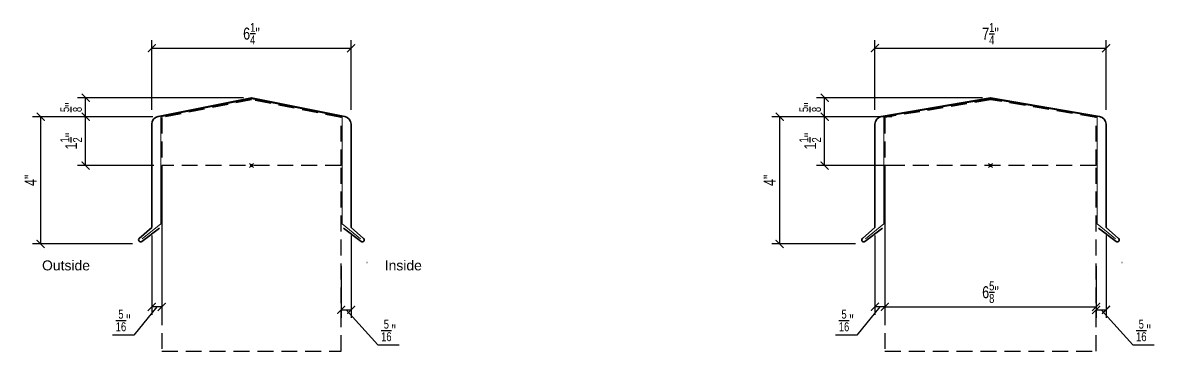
# Model space of a CAD drawing. Header units: inches. Extents: x 1550 to 1938, y 1113 to 1725.
# Drawn here: x 1650.75 to 1686.54, y 1655.64 to 1665.93 of the extents above; entities that cross this region are included whole.
import ezdxf
from ezdxf.enums import TextEntityAlignment as Align

# ---------------------------------------------------------------- set-up
doc = ezdxf.new("R2010")
doc.units = ezdxf.units.IN
doc.header["$LTSCALE"] = 4
doc.header["$MEASUREMENT"] = 0
doc.header["$PDMODE"] = 99
doc.header["$PDSIZE"] = 0.0625
doc.linetypes.add('HIDDEN2', pattern=[0.1875, 0.125, -0.0625])
doc.layers.get('Defpoints').update_dxf_attribs({"color": 121})
for name, color, linetype, lineweight in [('A-Anno-Dims', 211, 'Continuous', 25), ('G-Anno-Ttlb', 213, 'Continuous', 50), ('SubStrate', 81, 'HIDDEN2', 25), ('Thin', 150, 'Continuous', 18), ('Wide', 212, 'Continuous', 35)]:
    doc.layers.add(name, color=color, linetype=linetype, lineweight=lineweight)
doc.layers.add('G-Anno-Nplt', color=140, linetype='Continuous', lineweight=18, plot=False)
doc.styles.add('Arch-Dim', font='arial.ttf', dxfattribs={"width": 0.75})
doc.styles.add('RomanS', font='romans.shx')
doc.dimstyles.new('Aec-Arch-I-3', dxfattribs={"dimscale": 4, "dimtxt": 0.09375, "dimasz": 0.0625, "dimexe": 0.0625, "dimexo": 0.0625, "dimgap": 0.03125, "dimtad": 1, "dimdec": 4, "dimzin": 3, "dimdsep": 46, "dimlunit": 4, "dimtxsty": 'Arch-Dim', "dimblk": 'ARCHTICK', "dimcen": 0.09375, "dimclrd": 8, "dimclre": 8, "dimazin": 2, "dimtfac": 0.75, "dimtdec": 4, "dimtix": 1, "dimtmove": 1, "dimatfit": 2, "dimldrblk": 'OPEN90', "dimfxl": 1, "dimtolj": 1, "dimtzin": 0, "dimarcsym": 0})

# ---------------------------------------------------------------- blocks, each defined once
blk = doc.blocks.new('_ArchTick')
at = {"color": 0, "linetype": 'ByBlock', "const_width": 0.15}
blk.add_lwpolyline([(-0.5, -0.5), (0.5, 0.5)], dxfattribs=at)
blk = doc.blocks.new('*D107')
at = {"layer": 'A-Anno-Dims', "color": 8, "lineweight": -2, "transparency": 16777216}
for p, q in [((1654.792, 1663.207), (1654.792, 1665.386)), ((1661.042, 1663.207), (1661.042, 1665.386)), ((1654.792, 1665.136), (1661.042, 1665.136))]:
    blk.add_line(p, q, dxfattribs=at)
at = {"layer": 'Defpoints', "color": 0, "transparency": 16777216}
for p in [(1661.042, 1665.136), (1654.792, 1662.957), (1661.042, 1662.957)]:
    blk.add_point(p, dxfattribs=at)
at = {"layer": 'A-Anno-Dims', "color": 8, "lineweight": -2, "transparency": 16777216, "xscale": 0.25, "yscale": 0.25, "zscale": 0.25, "rotation": 180}
blk.add_blockref('_ArchTick', (1654.792, 1665.136), dxfattribs=at)
at = {"layer": 'A-Anno-Dims', "color": 8, "lineweight": -2, "transparency": 16777216, "xscale": 0.25, "yscale": 0.25, "zscale": 0.25}
blk.add_blockref('_ArchTick', (1661.042, 1665.136), dxfattribs=at)
at = {"layer": 'A-Anno-Dims', "color": 0, "transparency": 16777216, "insert": (1657.917, 1665.593), "char_height": 0.375, "attachment_point": 5, "style": 'Arch-Dim'}
blk.add_mtext('\\A1;6{\\H0.750000x;\\S1/4;}"', dxfattribs=at)
blk = doc.blocks.new('_Open90')
at = {"color": 0, "linetype": 'ByBlock', "lineweight": -2}
for p, q in [((0, 0), (-1, 0)), ((-0.5, 0.5), (0, 0)), ((0, 0), (-0.5, -0.5))]:
    blk.add_line(p, q, dxfattribs=at)
blk = doc.blocks.new('*D104')
at = {"layer": 'A-Anno-Dims', "color": 8, "lineweight": -2, "transparency": 16777216}
for p, q in [((1654.82, 1662.986), (1652.465, 1662.986)), ((1652.715, 1661.457), (1652.715, 1662.986)), ((1654.854, 1661.457), (1652.465, 1661.457))]:
    blk.add_line(p, q, dxfattribs=at)
at = {"layer": 'Defpoints', "color": 0, "transparency": 16777216}
for p in [(1652.715, 1662.986), (1655.07, 1662.986), (1655.104, 1661.457)]:
    blk.add_point(p, dxfattribs=at)
at = {"layer": 'A-Anno-Dims', "color": 8, "lineweight": -2, "transparency": 16777216, "xscale": 0.25, "yscale": 0.25, "zscale": 0.25}
for p, rotation in [((1652.715, 1662.986), 90), ((1652.715, 1661.457), 270)]:
    blk.add_blockref('_ArchTick', p, dxfattribs=dict(at, rotation=rotation))
at = {"layer": 'A-Anno-Dims', "color": 0, "transparency": 16777216, "insert": (1652.261, 1662.222), "char_height": 0.375, "attachment_point": 5, "rotation": 90, "style": 'Arch-Dim'}
blk.add_mtext('\\A1;1{\\H0.750000x;\\S1/2;}"', dxfattribs=at)
blk = doc.blocks.new('*D105')
at = {"layer": 'A-Anno-Dims', "color": 8, "lineweight": -2, "transparency": 16777216}
for p, q in [((1654.82, 1662.986), (1651.054, 1662.986)), ((1651.304, 1662.986), (1651.304, 1659.001)), ((1654.186, 1659.001), (1651.054, 1659.001))]:
    blk.add_line(p, q, dxfattribs=at)
at = {"layer": 'Defpoints', "color": 0, "transparency": 16777216}
for p in [(1655.07, 1662.986), (1651.304, 1659.001), (1654.436, 1659.001)]:
    blk.add_point(p, dxfattribs=at)
at = {"layer": 'A-Anno-Dims', "color": 8, "lineweight": -2, "transparency": 16777216, "xscale": 0.25, "yscale": 0.25, "zscale": 0.25}
for p, rotation in [((1651.304, 1662.986), 90), ((1651.304, 1659.001), 270)]:
    blk.add_blockref('_ArchTick', p, dxfattribs=dict(at, rotation=rotation))
at = {"layer": 'A-Anno-Dims', "color": 0, "transparency": 16777216, "insert": (1650.992, 1660.994), "char_height": 0.375, "attachment_point": 5, "rotation": 90, "style": 'Arch-Dim'}
blk.add_mtext('\\A1;4"', dxfattribs=at)
blk = doc.blocks.new('*D106')
at = {"layer": 'A-Anno-Dims', "color": 8, "lineweight": -2, "transparency": 16777216}
for p, q in [((1655.104, 1661.139), (1655.104, 1656.777)), ((1654.792, 1659.269), (1654.792, 1656.777)), ((1654.948, 1657.027), (1654.227, 1656.144)), ((1655.104, 1657.027), (1654.792, 1657.027)), ((1654.227, 1656.144), (1653.56, 1656.144))]:
    blk.add_line(p, q, dxfattribs=at)
at = {"layer": 'Defpoints', "color": 0, "transparency": 16777216}
for p in [(1655.104, 1661.389), (1654.792, 1659.519), (1654.792, 1657.027)]:
    blk.add_point(p, dxfattribs=at)
at = {"layer": 'A-Anno-Dims', "color": 8, "lineweight": -2, "transparency": 16777216, "xscale": 0.25, "yscale": 0.25, "zscale": 0.25, "rotation": 180}
blk.add_blockref('_ArchTick', (1654.792, 1657.027), dxfattribs=at)
at = {"layer": 'A-Anno-Dims', "color": 8, "lineweight": -2, "transparency": 16777216, "xscale": 0.25, "yscale": 0.25, "zscale": 0.25}
blk.add_blockref('_ArchTick', (1655.104, 1657.027), dxfattribs=at)
at = {"layer": 'A-Anno-Dims', "color": 0, "transparency": 16777216, "insert": (1653.893, 1656.601), "char_height": 0.375, "attachment_point": 5, "style": 'Arch-Dim'}
blk.add_mtext('\\A1;{\\H0.750000x;\\S5/16;}"', dxfattribs=at)
blk = doc.blocks.new('*D108')
at = {"layer": 'A-Anno-Dims', "color": 8, "lineweight": -2, "transparency": 16777216}
for p, q in [((1661.042, 1659.269), (1661.042, 1656.686)), ((1660.729, 1658.298), (1660.729, 1656.686)), ((1660.729, 1656.936), (1661.042, 1656.936)), ((1660.885, 1656.936), (1661.883, 1655.832)), ((1661.883, 1655.832), (1662.551, 1655.832))]:
    blk.add_line(p, q, dxfattribs=at)
at = {"layer": 'Defpoints', "color": 0, "transparency": 16777216}
for p in [(1661.042, 1659.519), (1660.729, 1658.548), (1661.042, 1656.936)]:
    blk.add_point(p, dxfattribs=at)
at = {"layer": 'A-Anno-Dims', "color": 8, "lineweight": -2, "transparency": 16777216, "xscale": 0.25, "yscale": 0.25, "zscale": 0.25, "rotation": 180}
blk.add_blockref('_ArchTick', (1660.729, 1656.936), dxfattribs=at)
at = {"layer": 'A-Anno-Dims', "color": 8, "lineweight": -2, "transparency": 16777216, "xscale": 0.25, "yscale": 0.25, "zscale": 0.25}
blk.add_blockref('_ArchTick', (1661.042, 1656.936), dxfattribs=at)
at = {"layer": 'A-Anno-Dims', "color": 0, "transparency": 16777216, "insert": (1662.217, 1656.289), "char_height": 0.375, "attachment_point": 5, "style": 'Arch-Dim'}
blk.add_mtext('\\A1;{\\H0.750000x;\\S5/16;}"', dxfattribs=at)
blk = doc.blocks.new('*D111')
at = {"layer": 'A-Anno-Dims', "color": 8, "lineweight": -2, "transparency": 16777216}
for p, q in [((1657.667, 1663.582), (1652.465, 1663.582)), ((1652.715, 1662.986), (1652.715, 1663.582)), ((1654.82, 1662.986), (1652.465, 1662.986))]:
    blk.add_line(p, q, dxfattribs=at)
at = {"layer": 'Defpoints', "color": 0, "transparency": 16777216}
for p in [(1652.715, 1663.582), (1657.917, 1663.582), (1655.07, 1662.986)]:
    blk.add_point(p, dxfattribs=at)
at = {"layer": 'A-Anno-Dims', "color": 8, "lineweight": -2, "transparency": 16777216, "xscale": 0.25, "yscale": 0.25, "zscale": 0.25}
for p, rotation in [((1652.715, 1663.582), 90), ((1652.715, 1662.986), 270)]:
    blk.add_blockref('_ArchTick', p, dxfattribs=dict(at, rotation=rotation))
at = {"layer": 'A-Anno-Dims', "color": 0, "transparency": 16777216, "insert": (1652.258, 1663.284), "char_height": 0.375, "attachment_point": 5, "rotation": 90, "style": 'Arch-Dim'}
blk.add_mtext('\\A1;{\\H0.750000x;\\S5/8;}"', dxfattribs=at)
blk = doc.blocks.new('*D112')
at = {"layer": 'A-Anno-Dims', "color": 8, "lineweight": -2, "transparency": 16777216}
for p, q in [((1677.471, 1663.207), (1677.471, 1665.386)), ((1684.721, 1663.207), (1684.721, 1665.386)), ((1677.471, 1665.136), (1684.721, 1665.136))]:
    blk.add_line(p, q, dxfattribs=at)
at = {"layer": 'Defpoints', "color": 0, "transparency": 16777216}
for p in [(1684.721, 1665.136), (1677.471, 1662.957), (1684.721, 1662.957)]:
    blk.add_point(p, dxfattribs=at)
at = {"layer": 'A-Anno-Dims', "color": 8, "lineweight": -2, "transparency": 16777216, "xscale": 0.25, "yscale": 0.25, "zscale": 0.25, "rotation": 180}
blk.add_blockref('_ArchTick', (1677.471, 1665.136), dxfattribs=at)
at = {"layer": 'A-Anno-Dims', "color": 8, "lineweight": -2, "transparency": 16777216, "xscale": 0.25, "yscale": 0.25, "zscale": 0.25}
blk.add_blockref('_ArchTick', (1684.721, 1665.136), dxfattribs=at)
at = {"layer": 'A-Anno-Dims', "color": 0, "transparency": 16777216, "insert": (1681.096, 1665.59), "char_height": 0.375, "attachment_point": 5, "style": 'Arch-Dim'}
blk.add_mtext('\\A1;7{\\H0.750000x;\\S1/4;}"', dxfattribs=at)
blk = doc.blocks.new('*D113')
at = {"layer": 'A-Anno-Dims', "color": 8, "lineweight": -2, "transparency": 16777216}
for p, q in [((1677.999, 1662.986), (1675.644, 1662.986)), ((1675.894, 1661.457), (1675.894, 1662.986)), ((1678.033, 1661.457), (1675.644, 1661.457))]:
    blk.add_line(p, q, dxfattribs=at)
at = {"layer": 'Defpoints', "color": 0, "transparency": 16777216}
for p in [(1675.894, 1662.986), (1678.249, 1662.986), (1678.283, 1661.457)]:
    blk.add_point(p, dxfattribs=at)
at = {"layer": 'A-Anno-Dims', "color": 8, "lineweight": -2, "transparency": 16777216, "xscale": 0.25, "yscale": 0.25, "zscale": 0.25}
for p, rotation in [((1675.894, 1662.986), 90), ((1675.894, 1661.457), 270)]:
    blk.add_blockref('_ArchTick', p, dxfattribs=dict(at, rotation=rotation))
at = {"layer": 'A-Anno-Dims', "color": 0, "transparency": 16777216, "insert": (1675.44, 1662.222), "char_height": 0.375, "attachment_point": 5, "rotation": 90, "style": 'Arch-Dim'}
blk.add_mtext('\\A1;1{\\H0.750000x;\\S1/2;}"', dxfattribs=at)
blk = doc.blocks.new('*D114')
at = {"layer": 'A-Anno-Dims', "color": 8, "lineweight": -2, "transparency": 16777216}
for p, q in [((1677.499, 1662.986), (1674.233, 1662.986)), ((1674.483, 1662.986), (1674.483, 1659.001)), ((1676.865, 1659.001), (1674.233, 1659.001))]:
    blk.add_line(p, q, dxfattribs=at)
at = {"layer": 'Defpoints', "color": 0, "transparency": 16777216}
for p in [(1677.749, 1662.986), (1674.483, 1659.001), (1677.115, 1659.001)]:
    blk.add_point(p, dxfattribs=at)
at = {"layer": 'A-Anno-Dims', "color": 8, "lineweight": -2, "transparency": 16777216, "xscale": 0.25, "yscale": 0.25, "zscale": 0.25}
for p, rotation in [((1674.483, 1662.986), 90), ((1674.483, 1659.001), 270)]:
    blk.add_blockref('_ArchTick', p, dxfattribs=dict(at, rotation=rotation))
at = {"layer": 'A-Anno-Dims', "color": 0, "transparency": 16777216, "insert": (1674.171, 1660.994), "char_height": 0.375, "attachment_point": 5, "rotation": 90, "style": 'Arch-Dim'}
blk.add_mtext('\\A1;4"', dxfattribs=at)
blk = doc.blocks.new('*D115')
at = {"layer": 'A-Anno-Dims', "color": 8, "lineweight": -2, "transparency": 16777216}
for p, q in [((1677.783, 1661.139), (1677.783, 1656.777)), ((1677.471, 1659.269), (1677.471, 1656.777)), ((1677.627, 1657.027), (1676.906, 1656.144)), ((1677.783, 1657.027), (1677.471, 1657.027)), ((1676.906, 1656.144), (1676.239, 1656.144))]:
    blk.add_line(p, q, dxfattribs=at)
at = {"layer": 'Defpoints', "color": 0, "transparency": 16777216}
for p in [(1677.783, 1661.389), (1677.471, 1659.519), (1677.471, 1657.027)]:
    blk.add_point(p, dxfattribs=at)
at = {"layer": 'A-Anno-Dims', "color": 8, "lineweight": -2, "transparency": 16777216, "xscale": 0.25, "yscale": 0.25, "zscale": 0.25, "rotation": 180}
blk.add_blockref('_ArchTick', (1677.471, 1657.027), dxfattribs=at)
at = {"layer": 'A-Anno-Dims', "color": 8, "lineweight": -2, "transparency": 16777216, "xscale": 0.25, "yscale": 0.25, "zscale": 0.25}
blk.add_blockref('_ArchTick', (1677.783, 1657.027), dxfattribs=at)
at = {"layer": 'A-Anno-Dims', "color": 0, "transparency": 16777216, "insert": (1676.573, 1656.601), "char_height": 0.375, "attachment_point": 5, "style": 'Arch-Dim'}
blk.add_mtext('\\A1;{\\H0.750000x;\\S5/16;}"', dxfattribs=at)
blk = doc.blocks.new('*D116')
at = {"layer": 'A-Anno-Dims', "color": 8, "lineweight": -2, "transparency": 16777216}
for p, q in [((1684.721, 1659.269), (1684.721, 1656.686)), ((1684.408, 1658.298), (1684.408, 1656.686)), ((1684.408, 1656.936), (1684.721, 1656.936)), ((1684.565, 1656.936), (1685.563, 1655.832)), ((1685.563, 1655.832), (1686.23, 1655.832))]:
    blk.add_line(p, q, dxfattribs=at)
at = {"layer": 'Defpoints', "color": 0, "transparency": 16777216}
for p in [(1684.721, 1659.519), (1684.408, 1658.548), (1684.721, 1656.936)]:
    blk.add_point(p, dxfattribs=at)
at = {"layer": 'A-Anno-Dims', "color": 8, "lineweight": -2, "transparency": 16777216, "xscale": 0.25, "yscale": 0.25, "zscale": 0.25, "rotation": 180}
blk.add_blockref('_ArchTick', (1684.408, 1656.936), dxfattribs=at)
at = {"layer": 'A-Anno-Dims', "color": 8, "lineweight": -2, "transparency": 16777216, "xscale": 0.25, "yscale": 0.25, "zscale": 0.25}
blk.add_blockref('_ArchTick', (1684.721, 1656.936), dxfattribs=at)
at = {"layer": 'A-Anno-Dims', "color": 0, "transparency": 16777216, "insert": (1685.896, 1656.289), "char_height": 0.375, "attachment_point": 5, "style": 'Arch-Dim'}
blk.add_mtext('\\A1;{\\H0.750000x;\\S5/16;}"', dxfattribs=at)
blk = doc.blocks.new('*D117')
at = {"layer": 'A-Anno-Dims', "color": 8, "lineweight": -2, "transparency": 16777216}
for p, q in [((1680.846, 1663.582), (1675.644, 1663.582)), ((1675.894, 1662.986), (1675.894, 1663.582)), ((1677.499, 1662.986), (1675.644, 1662.986))]:
    blk.add_line(p, q, dxfattribs=at)
at = {"layer": 'Defpoints', "color": 0, "transparency": 16777216}
for p in [(1675.894, 1663.582), (1681.096, 1663.582), (1677.749, 1662.986)]:
    blk.add_point(p, dxfattribs=at)
at = {"layer": 'A-Anno-Dims', "color": 8, "lineweight": -2, "transparency": 16777216, "xscale": 0.25, "yscale": 0.25, "zscale": 0.25}
for p, rotation in [((1675.894, 1663.582), 90), ((1675.894, 1662.986), 270)]:
    blk.add_blockref('_ArchTick', p, dxfattribs=dict(at, rotation=rotation))
at = {"layer": 'A-Anno-Dims', "color": 0, "transparency": 16777216, "insert": (1675.438, 1663.284), "char_height": 0.375, "attachment_point": 5, "rotation": 90, "style": 'Arch-Dim'}
blk.add_mtext('\\A1;{\\H0.750000x;\\S5/8;}"', dxfattribs=at)
blk = doc.blocks.new('*D119')
at = {"layer": 'A-Anno-Dims', "color": 8, "lineweight": -2, "transparency": 16777216}
for p, q in [((1677.783, 1658.298), (1677.783, 1656.777)), ((1684.408, 1658.139), (1684.408, 1656.777)), ((1677.783, 1657.027), (1684.408, 1657.027))]:
    blk.add_line(p, q, dxfattribs=at)
at = {"layer": 'Defpoints', "color": 0, "transparency": 16777216}
for p in [(1677.783, 1658.548), (1684.408, 1658.389), (1684.408, 1657.027)]:
    blk.add_point(p, dxfattribs=at)
at = {"layer": 'A-Anno-Dims', "color": 8, "lineweight": -2, "transparency": 16777216, "xscale": 0.25, "yscale": 0.25, "zscale": 0.25, "rotation": 180}
blk.add_blockref('_ArchTick', (1677.783, 1657.027), dxfattribs=at)
at = {"layer": 'A-Anno-Dims', "color": 8, "lineweight": -2, "transparency": 16777216, "xscale": 0.25, "yscale": 0.25, "zscale": 0.25}
blk.add_blockref('_ArchTick', (1684.408, 1657.027), dxfattribs=at)
at = {"layer": 'A-Anno-Dims', "color": 0, "transparency": 16777216, "insert": (1681.096, 1657.487), "char_height": 0.375, "attachment_point": 5, "style": 'Arch-Dim'}
blk.add_mtext('\\A1;6{\\H0.750000x;\\S5/8;}"', dxfattribs=at)
blk = doc.blocks.new('Anno_Title_T2')
at = {"color": 0, "linetype": 'ByBlock', "lineweight": -2, "style": 'RomanS'}
blk.add_attdef('TITLE', (0, 0.5), '', height=1.25, dxfattribs=at)
blk.add_attdef('SCALE', text='', height=0.75, dxfattribs=at).set_placement((0, -0.5), align=Align.TOP_LEFT)
blk = doc.blocks.new('AecDtl_PeakedCoping6UK')
at = {"layer": 'Thin'}
blk.add_lwpolyline([(3.425, -2.297), (2.844, -1.828), (2.847, 1.529), (0, 2.094), (-2.847, 1.529), (-2.844, -1.828), (-3.425, -2.297)], dxfattribs=at)
at = {"layer": 'Wide'}
blk.add_lwpolyline([(2.888, -1.964), (3.437, -2.381, 0.393565), (3.521, -2.372), (3.523, -2.37, 0.414214), (3.517, -2.282), (3.125, -1.938), (3.125, 1.295, 0.357511), (2.924, 1.54), (0, 2.125), (-2.924, 1.54, 0.357511), (-3.125, 1.295), (-3.125, -1.938), (-3.517, -2.282, 0.414214), (-3.523, -2.37), (-3.521, -2.372, 0.393565), (-3.437, -2.381), (-2.888, -1.964)], format="xyb", dxfattribs=at)
blk = doc.blocks.new('AecDtl_PeakedCoping7UK')
at = {"layer": 'Thin'}
blk.add_lwpolyline([(3.925, -2.297), (3.344, -1.828), (3.347, 1.529), (0, 2.094), (-3.347, 1.529), (-3.344, -1.828), (-3.925, -2.297)], dxfattribs=at)
at = {"layer": 'Wide'}
blk.add_lwpolyline([(3.388, -1.964), (3.937, -2.381, 0.393565), (4.021, -2.372), (4.023, -2.37, 0.414214), (4.017, -2.282), (3.625, -1.938), (3.625, 1.295, 0.357511), (3.424, 1.54), (0, 2.125), (-3.424, 1.54, 0.357511), (-3.625, 1.295), (-3.625, -1.938), (-4.017, -2.282, 0.414214), (-4.023, -2.37), (-4.021, -2.372, 0.393565), (-3.937, -2.381), (-3.388, -1.964)], format="xyb", dxfattribs=at)

msp = doc.modelspace()

# ---------------------------------------------------------------- linework, layer by layer
at = {"layer": 'G-Anno-Nplt'}
for p in [(1657.91655, 1661.45685), (1681.09588, 1661.45685)]:
    msp.add_point(p, dxfattribs=at)
at = {"layer": 'SubStrate'}
for points in [[(1660.72905, 1661.45685), (1660.72905, 1662.96183), (1657.91655, 1663.51935), (1655.10405, 1662.96183), (1655.10405, 1661.45685)], [(1684.40838, 1661.45685), (1684.40838, 1662.96183), (1681.09588, 1663.51935), (1677.78338, 1662.96183), (1677.78338, 1661.45685)]]:
    msp.add_lwpolyline(points, dxfattribs=at)
for points in [[(1655.10405, 1655.63891), (1660.72905, 1655.63891), (1660.72905, 1661.45685), (1655.10405, 1661.45685)], [(1677.78338, 1655.63891), (1684.40838, 1655.63891), (1684.40838, 1661.45685), (1677.78338, 1661.45685)]]:
    msp.add_lwpolyline(points, close=True, dxfattribs=at)
at = {"layer": 'Wide'}
for points in [[(1661.54294, 1658.42199), (1661.53993, 1658.41803)], [(1685.22227, 1658.42199), (1685.21926, 1658.41803)]]:
    msp.add_lwpolyline(points, dxfattribs=at)

# ---------------------------------------------------------------- block references
for name, p in [('AecDtl_PeakedCoping6UK', (1657.91655, 1661.45685)), ('AecDtl_PeakedCoping7UK', (1681.09588, 1661.45685))]:
    msp.add_blockref(name, p)
at = {"layer": 'G-Anno-Ttlb'}
ref = msp.add_blockref('Anno_Title_T2', (1651.348, 1658.04568), dxfattribs=dict(at, xscale=0.25, yscale=0.25, zscale=0.25))
ref.add_attrib('TITLE', 'Outside', (1651.348, 1658.17068), dxfattribs={"layer": '0', "color": 0, "linetype": 'ByBlock', "lineweight": -2, "height": 0.3125, "style": 'Arch-Dim'})
ref = msp.add_blockref('Anno_Title_T2', (1662.0966, 1658.04568), dxfattribs=dict(at, xscale=0.25, yscale=0.25, zscale=0.25))
ref.add_attrib('TITLE', 'Inside', (1662.0966, 1658.17068), dxfattribs={"layer": '0', "color": 0, "linetype": 'ByBlock', "lineweight": -2, "height": 0.3125, "style": 'Arch-Dim'})

# ---------------------------------------------------------------- dimensions: what is measured, and where the dimension line sits
at = {"layer": 'A-Anno-Dims'}
for base, p1, p2, picture, middle in [((1661.04155, 1665.13598), (1654.79155, 1662.95685), (1661.04155, 1662.95685), '*D107', (1657.91655, 1665.59288)), ((1684.72088, 1665.13598), (1677.47088, 1662.95685), (1684.72088, 1662.95685), '*D112', (1681.09588, 1665.58968)), ((1684.40838, 1657.02693), (1677.78338, 1658.54788), (1684.40838, 1658.38891), '*D119', (1681.09588, 1657.4867))]:
    dim = msp.add_linear_dim(base=base, p1=p1, p2=p2, dimstyle='Aec-Arch-I-3', dxfattribs=at)
    dim.commit()
    dim.dimension.update_dxf_attribs({"geometry": picture, "text_midpoint": middle})
for base, p1, p2, picture, middle in [((1652.71483, 1663.58185), (1655.06973, 1662.98628), (1657.91655, 1663.58185), '*D111', (1652.25825, 1663.28407)), ((1675.89416, 1663.58185), (1677.74906, 1662.98628), (1681.09588, 1663.58185), '*D117', (1675.43759, 1663.28407)), ((1651.304, 1659.00122), (1655.06973, 1662.98628), (1654.43577, 1659.00122), '*D105', (1650.9915, 1660.99375)), ((1652.71483, 1662.98628), (1655.10405, 1661.45685), (1655.06973, 1662.98628), '*D104', (1652.26056, 1662.22157)), ((1674.48333, 1659.00122), (1677.74906, 1662.98628), (1677.1151, 1659.00122), '*D114', (1674.17083, 1660.99375)), ((1675.89416, 1662.98628), (1678.28338, 1661.45685), (1678.24906, 1662.98628), '*D113', (1675.43989, 1662.22157))]:
    dim = msp.add_linear_dim(base=base, p1=p1, p2=p2, angle=90, dimstyle='Aec-Arch-I-3', dxfattribs=at)
    dim.commit()
    dim.dimension.update_dxf_attribs({"geometry": picture, "text_midpoint": middle})
for base, p1, p2, picture, middle in [((1654.79155, 1657.02693), (1655.10405, 1661.38891), (1654.79155, 1659.51902), '*D106', (1654.10216, 1656.14403)), ((1677.47088, 1657.02693), (1677.78338, 1661.38891), (1677.47088, 1659.51902), '*D115', (1676.78149, 1656.14403)), ((1661.04155, 1656.9359), (1660.72905, 1658.54788), (1661.04155, 1659.51902), '*D108', (1662.00838, 1655.83227)), ((1684.72088, 1656.9359), (1684.40838, 1658.54788), (1684.72088, 1659.51902), '*D116', (1685.68771, 1655.83227))]:
    dim = msp.add_linear_dim(base=base, p1=p1, p2=p2, dimstyle='Aec-Arch-I-3', dxfattribs=at)
    dim.commit()
    dim.dimension.update_dxf_attribs({"geometry": picture, "text_midpoint": middle, "dimtype": 160})

doc.saveas('drawing.dxf')
